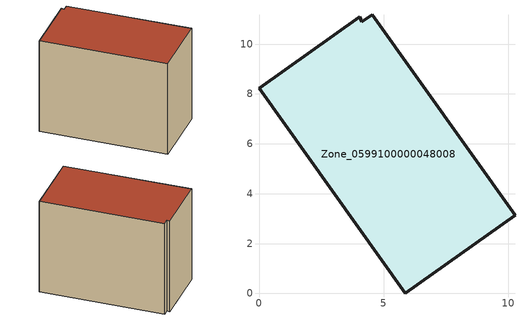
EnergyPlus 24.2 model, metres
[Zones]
Zone_0599100000048008
 floor ground (C_G): 4.54,11.18 10.27,3.14 5.88,0 0,8.23 4.04,11.1 4.13,10.89 z0
 wall outside (C_F): 5.88,0 10.27,3.14 4.54,11.18 4.13,10.89 4.04,11.1 0,8.23 5.88,0 z0:7.83
 roof outside (C_R): 10.27,3.14 4.54,11.18 4.13,10.89 4.04,11.1 0,8.23 5.88,0 z7.83
[BUILDING]
Pand.0599100000048008: North Axis=0; Terrain=City; Loads Convergence Tolerance Value=0.04; Temperature Convergence Tolerance Value=0.4; Solar Distribution=FullExterior; Maximum Number of Warmup Days=25; Minimum Number of Warmup Days=1
[Site:Location]
Rotterdam.The.Hague.AP_ZH_NLD Design_Conditions: Latitude=51.96; Longitude=4.45; Time Zone=1; Elevation=-4.5
[SITE:GROUNDTEMPERATURE:BUILDINGSURFACE]
18, 18, 18, 18, 18, 18, 18, 18, 18, 18, 18, 18
[MATERIAL] Thermal Absorptance=0.9; Solar Absorptance=0.7; Visible Absorptance=0.7
Name | Roughness | Thickness | Conductivity | Density | Specific Heat
G.TI.1975-1991 | MediumSmooth | 0.15 | 0.288461 | 540 | 1210
F.TI.1975-1991 | Rough | 0.3 | 0.230769 | 1920 | 840
R.TI.1975-1991 | MediumRough | 0.2 | 0.153846 | 1500 | 1000
[CONSTRUCTION]
C_G: G.TI.1975-1991
C_F: F.TI.1975-1991
C_R: R.TI.1975-1991
[ZONE]
Zone_0599100000048008: Type=1; Multiplier=1; Ceiling Height=Autocalculate; Volume=Autocalculate; Floor Area=autocalculate; Part of Total Floor Area=Yes
[ZONEINFILTRATION:DESIGNFLOWRATE]
Infil_Zone_0599100000048008: Zone or ZoneList or Space or SpaceList=Zone_0599100000048008; Schedule=AlwaysOn; Design Flow Rate Calculation Method=Flow/Area; Flow Rate per Floor Area=0.003; Constant Term Coefficient=1; Temperature Term Coefficient=0; Velocity Term Coefficient=0; Velocity Squared Term Coefficient=0
[HVACTEMPLATE:ZONE:IDEALLOADSAIRSYSTEM]
Zone_0599100000048008: Maximum Heating Supply Air Temperature=50; Minimum Cooling Supply Air Temperature=13; Maximum Heating Supply Air Humidity Ratio=0.0156; Minimum Cooling Supply Air Humidity Ratio=0.0077; Heating Limit=NoLimit; Cooling Limit=NoLimit; Dehumidification Control Type=ConstantSensibleHeatRatio; Cooling Sensible Heat Ratio=0.7; Dehumidification Setpoint=60; Humidification Control Type=None; Humidification Setpoint=30; Outdoor Air Method=None; Outdoor Air Flow Rate per Person=0.00944; Outdoor Air Flow Rate per Zone Floor Area=0; Outdoor Air Flow Rate per Zone=0; Demand Controlled Ventilation Type=None; Outdoor Air Economizer Type=NoEconomizer; Heat Recovery Type=None; Sensible Heat Recovery Effectiveness=0.7; Latent Heat Recovery Effectiveness=0.65
[ZONECONTROL:THERMOSTAT]
ThermostatControl_Zone_0599100000048008: Zone or ZoneList=Zone_0599100000048008; Control Type Schedule=DualSetpointControlType; Control 1=Thermostat_Zone_0599100000048008; Temperature Difference Between Cutout And Setpoint=0
[THERMOSTATSETPOINT:DUALSETPOINT]
Thermostat_Zone_0599100000048008: Heating Setpoint Temperature Schedule=HeatingSetpoint_Zone_0599100000048008; Cooling Setpoint Temperature Schedule=CoolingSetpoint_Zone_0599100000048008
[SCHEDULE:COMPACT]
HeatingSetpoint_Zone_0599100000048008: Through: 12/31, For: AllDays, Until: 24:00, 21
CoolingSetpoint_Zone_0599100000048008: Through: 12/31, For: AllDays, Until: 24:00, 24
DualSetpointControlType: Through: 12/31, For: AllDays, Until: 24:00, 4
AlwaysOn: Through: 12/31, For: AllDays, Until: 24:00, 1
